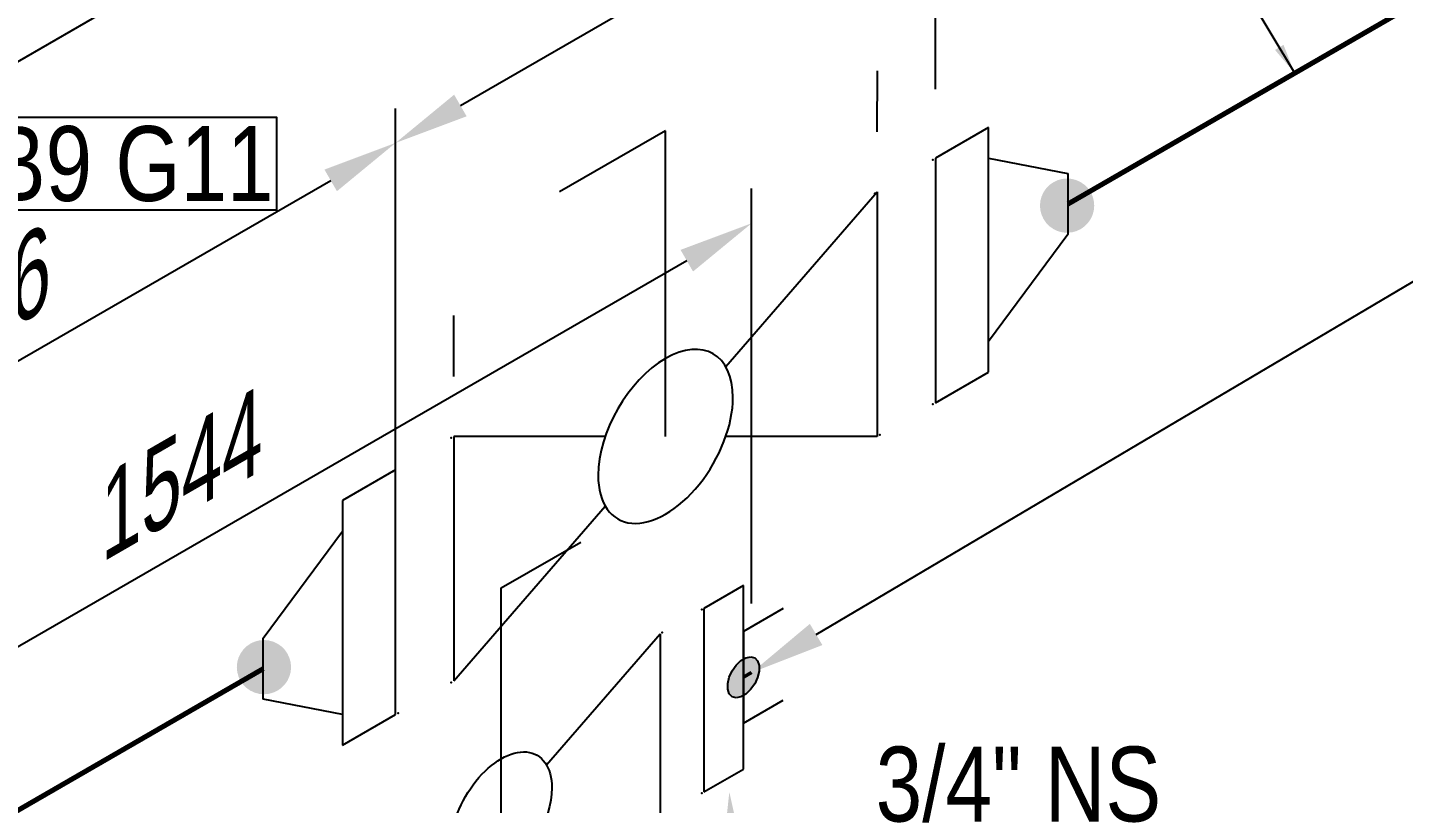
# Model space of a CAD drawing. Header units: millimetres. Extents: x 0 to 594, y 0 to 420.
# Drawn here: x 116.68 to 162.62, y 220.64 to 246.54 of the extents above; entities that cross this region are included whole.
import ezdxf
from ezdxf import colors
from ezdxf.entities.mleader import LeaderData, LeaderLine
from ezdxf.enums import TextEntityAlignment as Align
from ezdxf.math import Vec2, Vec3

# ---------------------------------------------------------------- set-up
doc = ezdxf.new("R2010")
doc.units = ezdxf.units.MM
doc.header["$LTSCALE"] = 0.25
for name, color, linetype in [('밸브', 4, 'Continuous'), ('용접', 1, 'Continuous'), ('주석', 7, 'Continuous'), ('치수', 1, 'Continuous')]:
    doc.layers.add(name, color=color, linetype=linetype)
doc.layers.add('파이프', color=3, linetype='Continuous', lineweight=70)
doc.layers.add('파이프 작은 보어', color=30, linetype='Continuous', lineweight=50)
doc.styles.add('AdskIsoAnnotation', font='arial.ttf', dxfattribs={"width": 0.8, "height": 1})
doc.styles.add('AdskIsoMetric', font='arial.ttf', dxfattribs={"width": 0.8, "height": 2.5})
doc.styles.add('AdskIsoMetric30', font='arial.ttf', dxfattribs={"width": 0.8, "oblique": 30, "height": 2.5})
doc.styles.get("Standard").update_dxf_attribs({"font": 'arial.ttf'})
doc.dimstyles.new('AdskIsoMetric', dxfattribs={"dimtxt": 2.5, "dimasz": 2.5, "dimexe": 1, "dimexo": 2, "dimgap": 0.8, "dimtad": 1, "dimdec": 0, "dimrnd": 1, "dimzin": 0, "dimdsep": 46, "dimtxsty": 'AdskIsoMetric', "dimcen": 0, "dimclrt": 7, "dimadec": 0, "dimazin": 0, "dimtfac": 1, "dimtdec": 0, "dimtmove": 1, "dimatfit": 3, "dimfxl": 0, "dimfrac": 2, "dimtolj": 1, "dimtzin": 0, "dimarcsym": 0})

# ---------------------------------------------------------------- blocks, each defined once
blk = doc.blocks.new('플랜지WN-1-IsoLeft')
at = {"color": 0, "linetype": 'ByBlock', "lineweight": -2, "extrusion": (0, 0.816497, 0.57735)}
for p, q in [((0.1989, 0.0893), (-0.1547, -0.1148)), ((-0.1547, 0.0383), (-0.0663, 0.0893)), ((-0.0663, 0.0893), (0.1547, 0.0638)), ((0.2873, 0.0383), (0.1989, 0.0893)), ((-0.1105, -0.0893), (-0.1547, 0.0383)), ((-0.0663, -0.1659), (0.2873, 0.0383)), ((-0.1547, -0.1148), (-0.0663, -0.1659))]:
    blk.add_line(p, q, dxfattribs=at)
blk = doc.blocks.new('개스킷-1-IsoLeft')
at = {"color": 0, "linetype": 'ByBlock', "lineweight": -2}
for p in [(0.1238, 0.1326), (0.221, 0.0765), (-0.221, -0.0765), (-0.1326, -0.1276)]:
    blk.add_point(p, dxfattribs=at)
blk = doc.blocks.new('볼 밸브-1-IsoLeft')
at = {"color": 0, "linetype": 'ByBlock', "lineweight": -2, "extrusion": (0, 0.816497, 0.57735)}
for p, q in [((-0.5303, 0.1021), (-0.1768, 0.3062)), ((-0.1768, 0.3062), (-0.0503, 0.0872)), ((-0.1511, 0.0289), (-0.5303, 0.1021)), ((0.5303, -0.1021), (0.151, -0.0291)), ((0.1125, -0.065), (0.1125, -0.065)), ((0.0503, -0.0872), (0.1768, -0.3062)), ((0.1768, -0.3062), (0.5303, -0.1021))]:
    blk.add_line(p, q, dxfattribs=at)
at = {"linetype": 'ByBlock'}
for start_param, end_param in [(2.356194, 5.497787), (-0.785398, 2.356194)]:
    blk.add_ellipse((0, 0), major_axis=(-0.1592, 0), ratio=0.57735, start_param=start_param, end_param=end_param, dxfattribs=at)
blk = doc.blocks.new('Operator_Lever-1-IsoLeft')
at = {"color": 0, "linetype": 'ByBlock', "lineweight": -2, "extrusion": (0, 0.816497, 0.57735)}
for p, q in [((0, 0), (-0.4419, -0.2552)), ((-0.4419, -0.2552), (-0.2652, -0.3572))]:
    blk.add_line(p, q, dxfattribs=at)
blk = doc.blocks.new('볼 밸브-2-IsoLeft')
at = {"color": 0, "linetype": 'ByBlock', "lineweight": -2, "extrusion": (0, -0.816497, -0.57735)}
for p, q in [((-0.1768, 0.3062), (-0.5303, 0.1021)), ((-0.0501, 0.0872), (-0.1768, 0.3062)), ((-0.5303, 0.1021), (-0.151, 0.029)), ((0.151, -0.029), (0.5303, -0.1021)), ((0.1768, -0.3062), (0.0504, -0.0872)), ((0.1125, -0.065), (0.1125, -0.065)), ((0.5303, -0.1021), (0.1768, -0.3062))]:
    blk.add_line(p, q, dxfattribs=at)
at = {"linetype": 'ByBlock', "extrusion": (0, 0, -1)}
for start_param, end_param in [(0.785398, 3.926991), (3.926991, 7.068583)]:
    blk.add_ellipse((0, 0), major_axis=(-0.1592, 0), ratio=0.57735, start_param=start_param, end_param=end_param, dxfattribs=at)
blk = doc.blocks.new('Operator_Lever-2-IsoLeft')
at = {"color": 0, "linetype": 'ByBlock', "lineweight": -2, "extrusion": (0, -0.816497, -0.57735)}
for p, q in [((0, 0), (0.4419, 0.2552)), ((0.4419, 0.2552), (0.6187, 0.1531))]:
    blk.add_line(p, q, dxfattribs=at)
blk = doc.blocks.new('개스킷-2-IsoLeft')
at = {"color": 0, "linetype": 'ByBlock', "lineweight": -2, "extrusion": (0, 0, -1)}
for p in [(0.1326, 0.1276), (0.221, 0.0765), (-0.2297, -0.0715), (-0.1326, -0.1276)]:
    blk.add_point(p, dxfattribs=at)
blk = doc.blocks.new('플랜지-2-IsoLeft')
at = {"color": 0, "linetype": 'ByBlock', "lineweight": -2}
blk.add_wipeout([(0.221, 0.0765), (0.1326, 0.1276), (-0.221, -0.0765), (-0.1326, -0.1276)], dxfattribs=at)
at = {"color": 0, "linetype": 'ByBlock', "lineweight": -2, "extrusion": (0, -0.816497, -0.57735)}
for p, q in [((0.1326, 0.1276), (-0.221, -0.0765)), ((0.221, 0.0765), (0.1326, 0.1276)), ((-0.1326, -0.1276), (0.221, 0.0765)), ((-0.221, -0.0765), (-0.1326, -0.1276))]:
    blk.add_line(p, q, dxfattribs=at)
at = {"color": 0, "linetype": 'ByBlock', "lineweight": -2}
blk.add_wipeout([(0.221, 0.0765), (0.1326, 0.1276), (-0.221, -0.0765), (-0.1326, -0.1276)], dxfattribs=at)
at = {"color": 0, "linetype": 'ByBlock', "lineweight": -2, "extrusion": (0, -0.816497, -0.57735)}
for p, q in [((0.1326, 0.1276), (-0.221, -0.0765)), ((0.221, 0.0765), (0.1326, 0.1276)), ((-0.1326, -0.1276), (0.221, 0.0765)), ((-0.221, -0.0765), (-0.1326, -0.1276))]:
    blk.add_line(p, q, dxfattribs=at)
blk = doc.blocks.new('*D47')
at = {"layer": 'Defpoints', "color": 0}
for p in [(140.859, 225.007), (101.569, 217.322), (101.569, 202.322)]:
    blk.add_point(p, dxfattribs=at)
at = {"layer": '치수', "color": 0, "lineweight": -2}
for p, q in [((140.859, 227.317), (140.859, 241.162)), ((138.694, 238.757), (103.734, 218.572)), ((101.569, 204.632), (101.569, 218.477))]:
    blk.add_line(p, q, dxfattribs=at)
at = {"layer": '치수', "color": 0}
for points in [[(138.485, 239.118), (138.902, 238.396), (140.859, 240.007)], [(103.526, 218.933), (103.942, 218.212), (101.569, 217.322)]]:
    blk.add_solid(points, dxfattribs=at)
at = {"layer": '치수', "color": 7, "insert": (121.214, 231.282), "char_height": 2.5, "attachment_point": 5, "rotation": 30.001, "style": 'AdskIsoMetric30'}
blk.add_mtext('\\A1;1544', dxfattribs=at)
blk = doc.blocks.new('*D48')
at = {"layer": 'Defpoints', "color": 0}
for p in [(128.969, 242.688), (128.969, 231.77), (101.569, 211.868)]:
    blk.add_point(p, dxfattribs=at)
at = {"layer": '치수', "color": 0, "lineweight": -2}
for p, q in [((128.969, 234.08), (128.969, 243.843)), ((103.734, 228.118), (126.804, 241.438)), ((101.569, 214.178), (101.569, 228.023))]:
    blk.add_line(p, q, dxfattribs=at)
at = {"layer": '치수', "color": 0}
for points in [[(126.596, 241.799), (127.013, 241.077), (128.969, 242.688)], [(103.526, 228.479), (103.942, 227.757), (101.569, 226.868)]]:
    blk.add_solid(points, dxfattribs=at)
at = {"layer": '치수', "color": 7, "insert": (114.829, 237.141), "char_height": 2.5, "attachment_point": 5, "rotation": 30, "style": 'AdskIsoMetric30'}
blk.add_mtext('\\A1;326', dxfattribs=at)
blk = doc.blocks.new('*D49')
at = {"layer": 'Defpoints', "color": 0}
for p in [(146.997, 253.096), (146.997, 242.178), (128.969, 227.688)]:
    blk.add_point(p, dxfattribs=at)
at = {"layer": '치수', "color": 0, "lineweight": -2}
for p, q in [((146.997, 244.488), (146.997, 254.251)), ((131.134, 243.938), (144.832, 251.846)), ((128.969, 229.997), (128.969, 243.843))]:
    blk.add_line(p, q, dxfattribs=at)
at = {"layer": '치수', "color": 0}
for points in [[(144.623, 252.207), (145.04, 251.485), (146.997, 253.096)], [(130.926, 244.299), (131.343, 243.577), (128.969, 242.688)]]:
    blk.add_solid(points, dxfattribs=at)
at = {"layer": '치수', "color": 7, "insert": (137.983, 250.509), "char_height": 2.5, "attachment_point": 5, "rotation": 30, "style": 'AdskIsoMetric30'}
blk.add_mtext('\\A1;235', dxfattribs=at)
blk = doc.blocks.new('개스킷 해치 표식-1-IsoLeft')
at = {"linetype": 'ByBlock', "lineweight": -2, "extrusion": (0, 0.816497, 0.57735)}
blk.add_line((0, 0), (-0.0884, -0.051), dxfattribs=at)
blk = doc.blocks.new('*D50')
at = {"layer": 'Defpoints', "color": 0}
for p in [(171.746, 267.385), (171.746, 256.467), (146.997, 242.178)]:
    blk.add_point(p, dxfattribs=at)
at = {"layer": '치수', "color": 0, "lineweight": -2}
for p, q in [((171.746, 258.777), (171.746, 268.539)), ((149.162, 254.346), (169.58, 266.135)), ((146.997, 244.488), (146.997, 254.251))]:
    blk.add_line(p, q, dxfattribs=at)
at = {"layer": '치수', "color": 0}
for points in [[(169.372, 266.496), (169.789, 265.774), (171.746, 267.385)], [(148.953, 254.707), (149.37, 253.985), (146.997, 253.096)]]:
    blk.add_solid(points, dxfattribs=at)
at = {"layer": '치수', "color": 7, "insert": (159.371, 262.857), "char_height": 2.5, "attachment_point": 5, "rotation": 30, "style": 'AdskIsoMetric30'}
blk.add_mtext('\\A1;312', dxfattribs=at)
blk = doc.blocks.new('*D54')
at = {"layer": 'Defpoints', "color": 0}
for p in [(236.793, 314.94), (236.793, 289.94), (101.569, 211.868)]:
    blk.add_point(p, dxfattribs=at)
at = {"layer": '치수', "color": 0, "lineweight": -2}
for p, q in [((236.793, 292.25), (236.793, 316.095)), ((103.734, 238.118), (234.628, 313.69)), ((101.569, 214.178), (101.569, 238.023))]:
    blk.add_line(p, q, dxfattribs=at)
at = {"layer": '치수', "color": 0}
for points in [[(234.42, 314.051), (234.837, 313.329), (236.793, 314.94)], [(103.526, 238.479), (103.942, 237.757), (101.569, 236.868)]]:
    blk.add_solid(points, dxfattribs=at)
at = {"layer": '치수', "color": 7, "insert": (169.181, 278.521), "char_height": 2.5, "attachment_point": 5, "rotation": 30, "style": 'AdskIsoMetric30'}
blk.add_mtext('\\A1;1646', dxfattribs=at)
blk = doc.blocks.new('Buttweld')
at = {"lineweight": -2}
blk.add_hatch(color=0, dxfattribs=at).paths.add_polyline_path([(0.044, -0.0026), (0.0433, 0.0053), (0.0413, 0.0129), (0.0379, 0.02), (0.0334, 0.0265), (0.0278, 0.0321), (0.0214, 0.0366), (0.0142, 0.0399), (0.0066, 0.042), (-0.0013, 0.0427), (-0.0091, 0.042), (-0.0168, 0.0399), (-0.0239, 0.0366), (-0.0304, 0.0321), (-0.036, 0.0265), (-0.0405, 0.02), (-0.0438, 0.0129), (-0.0459, 0.0053), (-0.0466, -0.0026), (-0.0459, -0.0105), (-0.0438, -0.0181), (-0.0405, -0.0252), (-0.036, -0.0317), (-0.0304, -0.0373), (-0.0239, -0.0418), (-0.0168, -0.0452), (-0.0091, -0.0472), (-0.0013, -0.0479), (0.0066, -0.0472), (0.0142, -0.0452), (0.0214, -0.0418), (0.0278, -0.0373), (0.0334, -0.0317), (0.0379, -0.0252), (0.0413, -0.0181), (0.0433, -0.0105)], is_closed=False, flags=0)
blk = doc.blocks.new('SocketWeld-2-IsoLeft')
blk.add_hatch(color=256).paths.add_polyline_path([(0.0405, 0.017), (0.0406, 0.0168), (0.0407, 0.0166), (0.0409, 0.0165), (0.041, 0.0163), (0.0412, 0.0161), (0.0413, 0.016), (0.0415, 0.0158), (0.0416, 0.0157), (0.0418, 0.0155), (0.0419, 0.0153), (0.042, 0.0152), (0.0422, 0.015), (0.0423, 0.0148), (0.0425, 0.0147), (0.0426, 0.0145), (0.0428, 0.0143), (0.0429, 0.0142), (0.0431, 0.014), (0.0432, 0.0138), (0.0433, 0.0137), (0.0435, 0.0135), (0.0436, 0.0134), (0.0438, 0.0132), (0.0439, 0.013), (0.0441, 0.0129), (0.0442, 0.0127), (0.0444, 0.0125), (0.0445, 0.0124), (0.0447, 0.0122), (0.0448, 0.012), (0.0449, 0.0119), (0.0451, 0.0117), (0.0452, 0.0115), (0.0454, 0.0114), (0.0455, 0.0112), (0.0457, 0.0111), (0.0458, 0.0109), (0.046, 0.0107), (0.0461, 0.0106), (0.0462, 0.0104), (0.0464, 0.0102), (0.0465, 0.0101), (0.0467, 0.0099), (0.0468, 0.0097), (0.047, 0.0096), (0.0471, 0.0094), (0.0473, 0.0092), (0.0474, 0.0091), (0.0476, 0.0089), (0.0476, 0.0089), (0.0476, 0.0087), (0.0477, 0.0086), (0.0477, 0.0084), (0.0478, 0.0082), (0.0478, 0.008), (0.0479, 0.0078), (0.0479, 0.0076), (0.048, 0.0075), (0.048, 0.0073), (0.0481, 0.0071), (0.0481, 0.0069), (0.0482, 0.0067), (0.0482, 0.0066), (0.0483, 0.0064), (0.0483, 0.0062), (0.0484, 0.006), (0.0484, 0.0058), (0.0485, 0.0056), (0.0485, 0.0055), (0.0486, 0.0053), (0.0486, 0.0051), (0.0487, 0.0049), (0.0487, 0.0047), (0.0488, 0.0046), (0.0488, 0.0044), (0.0489, 0.0042), (0.0489, 0.004), (0.049, 0.0038), (0.049, 0.0036), (0.0491, 0.0035), (0.0491, 0.0033), (0.0492, 0.0031), (0.0492, 0.0029), (0.0493, 0.0027), (0.0493, 0.0025), (0.0494, 0.0024), (0.0494, 0.0022), (0.0495, 0.002), (0.0495, 0.0018), (0.0496, 0.0016), (0.0496, 0.0015), (0.0497, 0.0013), (0.0497, 0.0011), (0.0498, 0.0009), (0.0498, 0.0007), (0.0499, 0.0005), (0.0499, 0.0004), (0.05, 0.0002), (0.05, 0), (0.05, 0), (0.05, -0.0002), (0.0499, -0.0004), (0.0499, -0.0005), (0.0498, -0.0007), (0.0498, -0.0009), (0.0497, -0.0011), (0.0497, -0.0013), (0.0496, -0.0015), (0.0496, -0.0016), (0.0495, -0.0018), (0.0495, -0.002), (0.0494, -0.0022), (0.0494, -0.0024), (0.0493, -0.0025), (0.0493, -0.0027), (0.0492, -0.0029), (0.0492, -0.0031), (0.0491, -0.0033), (0.0491, -0.0035), (0.049, -0.0036), (0.049, -0.0038), (0.0489, -0.004), (0.0489, -0.0042), (0.0488, -0.0044), (0.0488, -0.0046), (0.0487, -0.0047), (0.0487, -0.0049), (0.0486, -0.0051), (0.0486, -0.0053), (0.0485, -0.0055), (0.0485, -0.0056), (0.0484, -0.0058), (0.0484, -0.006), (0.0483, -0.0062), (0.0483, -0.0064), (0.0482, -0.0066), (0.0482, -0.0067), (0.0481, -0.0069), (0.0481, -0.0071), (0.048, -0.0073), (0.048, -0.0075), (0.0479, -0.0076), (0.0479, -0.0078), (0.0478, -0.008), (0.0478, -0.0082), (0.0477, -0.0084), (0.0477, -0.0086), (0.0476, -0.0087), (0.0476, -0.0089), (0.0476, -0.0089), (0.0474, -0.0091), (0.0473, -0.0092), (0.0471, -0.0094), (0.047, -0.0096), (0.0468, -0.0097), (0.0467, -0.0099), (0.0465, -0.0101), (0.0464, -0.0102), (0.0462, -0.0104), (0.0461, -0.0106), (0.046, -0.0107), (0.0458, -0.0109), (0.0457, -0.0111), (0.0455, -0.0112), (0.0454, -0.0114), (0.0452, -0.0115), (0.0451, -0.0117), (0.0449, -0.0119), (0.0448, -0.012), (0.0447, -0.0122), (0.0445, -0.0124), (0.0444, -0.0125), (0.0442, -0.0127), (0.0441, -0.0129), (0.0439, -0.013), (0.0438, -0.0132), (0.0436, -0.0134), (0.0435, -0.0135), (0.0433, -0.0137), (0.0432, -0.0138), (0.0431, -0.014), (0.0429, -0.0142), (0.0428, -0.0143), (0.0426, -0.0145), (0.0425, -0.0147), (0.0423, -0.0148), (0.0422, -0.015), (0.042, -0.0152), (0.0419, -0.0153), (0.0418, -0.0155), (0.0416, -0.0157), (0.0415, -0.0158), (0.0413, -0.016), (0.0412, -0.0161), (0.041, -0.0163), (0.0409, -0.0165), (0.0407, -0.0166), (0.0406, -0.0168), (0.0405, -0.017), (0.0405, -0.017), (0.0402, -0.0171), (0.04, -0.0172), (0.0398, -0.0174), (0.0395, -0.0175), (0.0393, -0.0176), (0.0391, -0.0177), (0.0389, -0.0179), (0.0386, -0.018), (0.0384, -0.0181), (0.0382, -0.0183), (0.038, -0.0184), (0.0377, -0.0185), (0.0375, -0.0187), (0.0373, -0.0188), (0.0371, -0.0189), (0.0368, -0.0191), (0.0366, -0.0192), (0.0364, -0.0193), (0.0362, -0.0194), (0.0359, -0.0196), (0.0357, -0.0197), (0.0355, -0.0198), (0.0353, -0.02), (0.035, -0.0201), (0.0348, -0.0202), (0.0346, -0.0204), (0.0344, -0.0205), (0.0341, -0.0206), (0.0339, -0.0207), (0.0337, -0.0209), (0.0335, -0.021), (0.0332, -0.0211), (0.033, -0.0213), (0.0328, -0.0214), (0.0325, -0.0215), (0.0323, -0.0217), (0.0321, -0.0218), (0.0319, -0.0219), (0.0316, -0.0221), (0.0314, -0.0222), (0.0312, -0.0223), (0.031, -0.0224), (0.0307, -0.0226), (0.0305, -0.0227), (0.0303, -0.0228), (0.0301, -0.023), (0.0298, -0.0231), (0.0296, -0.0232), (0.0294, -0.0234), (0.0294, -0.0234), (0.0291, -0.0234), (0.0288, -0.0235), (0.0285, -0.0236), (0.0283, -0.0237), (0.028, -0.0238), (0.0277, -0.0239), (0.0274, -0.0239), (0.0271, -0.024), (0.0268, -0.0241), (0.0265, -0.0242), (0.0263, -0.0243), (0.026, -0.0244), (0.0257, -0.0244), (0.0254, -0.0245), (0.0251, -0.0246), (0.0248, -0.0247), (0.0246, -0.0248), (0.0243, -0.0249), (0.024, -0.0249), (0.0237, -0.025), (0.0234, -0.0251), (0.0231, -0.0252), (0.0228, -0.0253), (0.0226, -0.0254), (0.0223, -0.0254), (0.022, -0.0255), (0.0217, -0.0256), (0.0214, -0.0257), (0.0211, -0.0258), (0.0209, -0.0259), (0.0206, -0.0259), (0.0203, -0.026), (0.02, -0.0261), (0.0197, -0.0262), (0.0194, -0.0263), (0.0191, -0.0264), (0.0189, -0.0265), (0.0186, -0.0265), (0.0183, -0.0266), (0.018, -0.0267), (0.0177, -0.0268), (0.0174, -0.0269), (0.0172, -0.027), (0.0169, -0.027), (0.0166, -0.0271), (0.0163, -0.0272), (0.016, -0.0273), (0.0157, -0.0274), (0.0155, -0.0275), (0.0155, -0.0275), (0.0151, -0.0275), (0.0148, -0.0275), (0.0145, -0.0275), (0.0142, -0.0276), (0.0139, -0.0276), (0.0136, -0.0276), (0.0132, -0.0277), (0.0129, -0.0277), (0.0126, -0.0277), (0.0123, -0.0277), (0.012, -0.0278), (0.0117, -0.0278), (0.0114, -0.0278), (0.011, -0.0279), (0.0107, -0.0279), (0.0104, -0.0279), (0.0101, -0.0279), (0.0098, -0.028), (0.0095, -0.028), (0.0091, -0.028), (0.0088, -0.0281), (0.0085, -0.0281), (0.0082, -0.0281), (0.0079, -0.0281), (0.0076, -0.0282), (0.0073, -0.0282), (0.0069, -0.0282), (0.0066, -0.0283), (0.0063, -0.0283), (0.006, -0.0283), (0.0057, -0.0283), (0.0054, -0.0284), (0.005, -0.0284), (0.0047, -0.0284), (0.0044, -0.0285), (0.0041, -0.0285), (0.0038, -0.0285), (0.0035, -0.0286), (0.0032, -0.0286), (0.0028, -0.0286), (0.0025, -0.0286), (0.0022, -0.0287), (0.0019, -0.0287), (0.0016, -0.0287), (0.0013, -0.0288), (0.0009, -0.0288), (0.0006, -0.0288), (0.0003, -0.0288), (0, -0.0289), (0, -0.0289), (-0.0003, -0.0288), (-0.0006, -0.0288), (-0.0009, -0.0288), (-0.0013, -0.0288), (-0.0016, -0.0287), (-0.0019, -0.0287), (-0.0022, -0.0287), (-0.0025, -0.0286), (-0.0028, -0.0286), (-0.0032, -0.0286), (-0.0035, -0.0286), (-0.0038, -0.0285), (-0.0041, -0.0285), (-0.0044, -0.0285), (-0.0047, -0.0284), (-0.005, -0.0284), (-0.0054, -0.0284), (-0.0057, -0.0283), (-0.006, -0.0283), (-0.0063, -0.0283), (-0.0066, -0.0283), (-0.0069, -0.0282), (-0.0073, -0.0282), (-0.0076, -0.0282), (-0.0079, -0.0281), (-0.0082, -0.0281), (-0.0085, -0.0281), (-0.0088, -0.0281), (-0.0091, -0.028), (-0.0095, -0.028), (-0.0098, -0.028), (-0.0101, -0.0279), (-0.0104, -0.0279), (-0.0107, -0.0279), (-0.011, -0.0279), (-0.0114, -0.0278), (-0.0117, -0.0278), (-0.012, -0.0278), (-0.0123, -0.0277), (-0.0126, -0.0277), (-0.0129, -0.0277), (-0.0132, -0.0277), (-0.0136, -0.0276), (-0.0139, -0.0276), (-0.0142, -0.0276), (-0.0145, -0.0275), (-0.0148, -0.0275), (-0.0151, -0.0275), (-0.0155, -0.0275), (-0.0155, -0.0275), (-0.0157, -0.0274), (-0.016, -0.0273), (-0.0163, -0.0272), (-0.0166, -0.0271), (-0.0169, -0.027), (-0.0172, -0.027), (-0.0174, -0.0269), (-0.0177, -0.0268), (-0.018, -0.0267), (-0.0183, -0.0266), (-0.0186, -0.0265), (-0.0189, -0.0265), (-0.0191, -0.0264), (-0.0194, -0.0263), (-0.0197, -0.0262), (-0.02, -0.0261), (-0.0203, -0.026), (-0.0206, -0.0259), (-0.0209, -0.0259), (-0.0211, -0.0258), (-0.0214, -0.0257), (-0.0217, -0.0256), (-0.022, -0.0255), (-0.0223, -0.0254), (-0.0226, -0.0254), (-0.0228, -0.0253), (-0.0231, -0.0252), (-0.0234, -0.0251), (-0.0237, -0.025), (-0.024, -0.0249), (-0.0243, -0.0249), (-0.0246, -0.0248), (-0.0248, -0.0247), (-0.0251, -0.0246), (-0.0254, -0.0245), (-0.0257, -0.0244), (-0.026, -0.0244), (-0.0263, -0.0243), (-0.0265, -0.0242), (-0.0268, -0.0241), (-0.0271, -0.024), (-0.0274, -0.0239), (-0.0277, -0.0239), (-0.028, -0.0238), (-0.0283, -0.0237), (-0.0285, -0.0236), (-0.0288, -0.0235), (-0.0291, -0.0234), (-0.0294, -0.0234), (-0.0294, -0.0234), (-0.0296, -0.0232), (-0.0298, -0.0231), (-0.0301, -0.023), (-0.0303, -0.0228), (-0.0305, -0.0227), (-0.0307, -0.0226), (-0.031, -0.0224), (-0.0312, -0.0223), (-0.0314, -0.0222), (-0.0316, -0.0221), (-0.0319, -0.0219), (-0.0321, -0.0218), (-0.0323, -0.0217), (-0.0325, -0.0215), (-0.0328, -0.0214), (-0.033, -0.0213), (-0.0332, -0.0211), (-0.0335, -0.021), (-0.0337, -0.0209), (-0.0339, -0.0207), (-0.0341, -0.0206), (-0.0344, -0.0205), (-0.0346, -0.0204), (-0.0348, -0.0202), (-0.035, -0.0201), (-0.0353, -0.02), (-0.0355, -0.0198), (-0.0357, -0.0197), (-0.0359, -0.0196), (-0.0362, -0.0194), (-0.0364, -0.0193), (-0.0366, -0.0192), (-0.0368, -0.0191), (-0.0371, -0.0189), (-0.0373, -0.0188), (-0.0375, -0.0187), (-0.0377, -0.0185), (-0.038, -0.0184), (-0.0382, -0.0183), (-0.0384, -0.0181), (-0.0386, -0.018), (-0.0389, -0.0179), (-0.0391, -0.0177), (-0.0393, -0.0176), (-0.0395, -0.0175), (-0.0398, -0.0174), (-0.04, -0.0172), (-0.0402, -0.0171), (-0.0405, -0.017), (-0.0405, -0.017), (-0.0406, -0.0168), (-0.0407, -0.0166), (-0.0409, -0.0165), (-0.041, -0.0163), (-0.0412, -0.0161), (-0.0413, -0.016), (-0.0415, -0.0158), (-0.0416, -0.0157), (-0.0418, -0.0155), (-0.0419, -0.0153), (-0.042, -0.0152), (-0.0422, -0.015), (-0.0423, -0.0148), (-0.0425, -0.0147), (-0.0426, -0.0145), (-0.0428, -0.0143), (-0.0429, -0.0142), (-0.0431, -0.014), (-0.0432, -0.0138), (-0.0433, -0.0137), (-0.0435, -0.0135), (-0.0436, -0.0134), (-0.0438, -0.0132), (-0.0439, -0.013), (-0.0441, -0.0129), (-0.0442, -0.0127), (-0.0444, -0.0125), (-0.0445, -0.0124), (-0.0447, -0.0122), (-0.0448, -0.012), (-0.0449, -0.0119), (-0.0451, -0.0117), (-0.0452, -0.0115), (-0.0454, -0.0114), (-0.0455, -0.0112), (-0.0457, -0.0111), (-0.0458, -0.0109), (-0.046, -0.0107), (-0.0461, -0.0106), (-0.0462, -0.0104), (-0.0464, -0.0102), (-0.0465, -0.0101), (-0.0467, -0.0099), (-0.0468, -0.0097), (-0.047, -0.0096), (-0.0471, -0.0094), (-0.0473, -0.0092), (-0.0474, -0.0091), (-0.0476, -0.0089), (-0.0476, -0.0089), (-0.0476, -0.0087), (-0.0477, -0.0086), (-0.0477, -0.0084), (-0.0478, -0.0082), (-0.0478, -0.008), (-0.0479, -0.0078), (-0.0479, -0.0076), (-0.048, -0.0075), (-0.048, -0.0073), (-0.0481, -0.0071), (-0.0481, -0.0069), (-0.0482, -0.0067), (-0.0482, -0.0066), (-0.0483, -0.0064), (-0.0483, -0.0062), (-0.0484, -0.006), (-0.0484, -0.0058), (-0.0485, -0.0056), (-0.0485, -0.0055), (-0.0486, -0.0053), (-0.0486, -0.0051), (-0.0487, -0.0049), (-0.0487, -0.0047), (-0.0488, -0.0046), (-0.0488, -0.0044), (-0.0489, -0.0042), (-0.0489, -0.004), (-0.049, -0.0038), (-0.049, -0.0036), (-0.0491, -0.0035), (-0.0491, -0.0033), (-0.0492, -0.0031), (-0.0492, -0.0029), (-0.0493, -0.0027), (-0.0493, -0.0025), (-0.0494, -0.0024), (-0.0494, -0.0022), (-0.0495, -0.002), (-0.0495, -0.0018), (-0.0496, -0.0016), (-0.0496, -0.0015), (-0.0497, -0.0013), (-0.0497, -0.0011), (-0.0498, -0.0009), (-0.0498, -0.0007), (-0.0499, -0.0005), (-0.0499, -0.0004), (-0.05, -0.0002), (-0.05, 0), (-0.05, 0), (-0.05, 0.0002), (-0.0499, 0.0004), (-0.0499, 0.0005), (-0.0498, 0.0007), (-0.0498, 0.0009), (-0.0497, 0.0011), (-0.0497, 0.0013), (-0.0496, 0.0015), (-0.0496, 0.0016), (-0.0495, 0.0018), (-0.0495, 0.002), (-0.0494, 0.0022), (-0.0494, 0.0024), (-0.0493, 0.0025), (-0.0493, 0.0027), (-0.0492, 0.0029), (-0.0492, 0.0031), (-0.0491, 0.0033), (-0.0491, 0.0035), (-0.049, 0.0036), (-0.049, 0.0038), (-0.0489, 0.004), (-0.0489, 0.0042), (-0.0488, 0.0044), (-0.0488, 0.0046), (-0.0487, 0.0047), (-0.0487, 0.0049), (-0.0486, 0.0051), (-0.0486, 0.0053), (-0.0485, 0.0055), (-0.0485, 0.0056), (-0.0484, 0.0058), (-0.0484, 0.006), (-0.0483, 0.0062), (-0.0483, 0.0064), (-0.0482, 0.0066), (-0.0482, 0.0067), (-0.0481, 0.0069), (-0.0481, 0.0071), (-0.048, 0.0073), (-0.048, 0.0075), (-0.0479, 0.0076), (-0.0479, 0.0078), (-0.0478, 0.008), (-0.0478, 0.0082), (-0.0477, 0.0084), (-0.0477, 0.0086), (-0.0476, 0.0087), (-0.0476, 0.0089), (-0.0476, 0.0089), (-0.0474, 0.0091), (-0.0473, 0.0092), (-0.0471, 0.0094), (-0.047, 0.0096), (-0.0468, 0.0097), (-0.0467, 0.0099), (-0.0465, 0.0101), (-0.0464, 0.0102), (-0.0462, 0.0104), (-0.0461, 0.0106), (-0.046, 0.0107), (-0.0458, 0.0109), (-0.0457, 0.0111), (-0.0455, 0.0112), (-0.0454, 0.0114), (-0.0452, 0.0115), (-0.0451, 0.0117), (-0.0449, 0.0119), (-0.0448, 0.012), (-0.0447, 0.0122), (-0.0445, 0.0124), (-0.0444, 0.0125), (-0.0442, 0.0127), (-0.0441, 0.0129), (-0.0439, 0.013), (-0.0438, 0.0132), (-0.0436, 0.0134), (-0.0435, 0.0135), (-0.0433, 0.0137), (-0.0432, 0.0138), (-0.0431, 0.014), (-0.0429, 0.0142), (-0.0428, 0.0143), (-0.0426, 0.0145), (-0.0425, 0.0147), (-0.0423, 0.0148), (-0.0422, 0.015), (-0.042, 0.0152), (-0.0419, 0.0153), (-0.0418, 0.0155), (-0.0416, 0.0157), (-0.0415, 0.0158), (-0.0413, 0.016), (-0.0412, 0.0161), (-0.041, 0.0163), (-0.0409, 0.0165), (-0.0407, 0.0166), (-0.0406, 0.0168), (-0.0405, 0.017), (-0.0405, 0.017), (-0.0402, 0.0171), (-0.04, 0.0172), (-0.0398, 0.0174), (-0.0395, 0.0175), (-0.0393, 0.0176), (-0.0391, 0.0177), (-0.0389, 0.0179), (-0.0386, 0.018), (-0.0384, 0.0181), (-0.0382, 0.0183), (-0.038, 0.0184), (-0.0377, 0.0185), (-0.0375, 0.0187), (-0.0373, 0.0188), (-0.0371, 0.0189), (-0.0368, 0.0191), (-0.0366, 0.0192), (-0.0364, 0.0193), (-0.0362, 0.0194), (-0.0359, 0.0196), (-0.0357, 0.0197), (-0.0355, 0.0198), (-0.0353, 0.02), (-0.035, 0.0201), (-0.0348, 0.0202), (-0.0346, 0.0204), (-0.0344, 0.0205), (-0.0341, 0.0206), (-0.0339, 0.0207), (-0.0337, 0.0209), (-0.0335, 0.021), (-0.0332, 0.0211), (-0.033, 0.0213), (-0.0328, 0.0214), (-0.0325, 0.0215), (-0.0323, 0.0217), (-0.0321, 0.0218), (-0.0319, 0.0219), (-0.0316, 0.0221), (-0.0314, 0.0222), (-0.0312, 0.0223), (-0.031, 0.0224), (-0.0307, 0.0226), (-0.0305, 0.0227), (-0.0303, 0.0228), (-0.0301, 0.023), (-0.0298, 0.0231), (-0.0296, 0.0232), (-0.0294, 0.0234), (-0.0294, 0.0234), (-0.0291, 0.0234), (-0.0288, 0.0235), (-0.0285, 0.0236), (-0.0283, 0.0237), (-0.028, 0.0238), (-0.0277, 0.0239), (-0.0274, 0.0239), (-0.0271, 0.024), (-0.0268, 0.0241), (-0.0265, 0.0242), (-0.0263, 0.0243), (-0.026, 0.0244), (-0.0257, 0.0244), (-0.0254, 0.0245), (-0.0251, 0.0246), (-0.0248, 0.0247), (-0.0246, 0.0248), (-0.0243, 0.0249), (-0.024, 0.0249), (-0.0237, 0.025), (-0.0234, 0.0251), (-0.0231, 0.0252), (-0.0228, 0.0253), (-0.0226, 0.0254), (-0.0223, 0.0254), (-0.022, 0.0255), (-0.0217, 0.0256), (-0.0214, 0.0257), (-0.0211, 0.0258), (-0.0209, 0.0259), (-0.0206, 0.0259), (-0.0203, 0.026), (-0.02, 0.0261), (-0.0197, 0.0262), (-0.0194, 0.0263), (-0.0191, 0.0264), (-0.0189, 0.0265), (-0.0186, 0.0265), (-0.0183, 0.0266), (-0.018, 0.0267), (-0.0177, 0.0268), (-0.0174, 0.0269), (-0.0172, 0.027), (-0.0169, 0.027), (-0.0166, 0.0271), (-0.0163, 0.0272), (-0.016, 0.0273), (-0.0157, 0.0274), (-0.0155, 0.0275), (-0.0155, 0.0275), (-0.0151, 0.0275), (-0.0148, 0.0275), (-0.0145, 0.0275), (-0.0142, 0.0276), (-0.0139, 0.0276), (-0.0136, 0.0276), (-0.0132, 0.0277), (-0.0129, 0.0277), (-0.0126, 0.0277), (-0.0123, 0.0277), (-0.012, 0.0278), (-0.0117, 0.0278), (-0.0114, 0.0278), (-0.011, 0.0279), (-0.0107, 0.0279), (-0.0104, 0.0279), (-0.0101, 0.0279), (-0.0098, 0.028), (-0.0095, 0.028), (-0.0091, 0.028), (-0.0088, 0.0281), (-0.0085, 0.0281), (-0.0082, 0.0281), (-0.0079, 0.0281), (-0.0076, 0.0282), (-0.0073, 0.0282), (-0.0069, 0.0282), (-0.0066, 0.0283), (-0.0063, 0.0283), (-0.006, 0.0283), (-0.0057, 0.0283), (-0.0054, 0.0284), (-0.005, 0.0284), (-0.0047, 0.0284), (-0.0044, 0.0285), (-0.0041, 0.0285), (-0.0038, 0.0285), (-0.0035, 0.0286), (-0.0032, 0.0286), (-0.0028, 0.0286), (-0.0025, 0.0286), (-0.0022, 0.0287), (-0.0019, 0.0287), (-0.0016, 0.0287), (-0.0013, 0.0288), (-0.0009, 0.0288), (-0.0006, 0.0288), (-0.0003, 0.0288), (0, 0.0289), (0, 0.0289), (0.0003, 0.0288), (0.0006, 0.0288), (0.0009, 0.0288), (0.0013, 0.0288), (0.0016, 0.0287), (0.0019, 0.0287), (0.0022, 0.0287), (0.0025, 0.0286), (0.0028, 0.0286), (0.0032, 0.0286), (0.0035, 0.0286), (0.0038, 0.0285), (0.0041, 0.0285), (0.0044, 0.0285), (0.0047, 0.0284), (0.005, 0.0284), (0.0054, 0.0284), (0.0057, 0.0283), (0.006, 0.0283), (0.0063, 0.0283), (0.0066, 0.0283), (0.0069, 0.0282), (0.0073, 0.0282), (0.0076, 0.0282), (0.0079, 0.0281), (0.0082, 0.0281), (0.0085, 0.0281), (0.0088, 0.0281), (0.0091, 0.028), (0.0095, 0.028), (0.0098, 0.028), (0.0101, 0.0279), (0.0104, 0.0279), (0.0107, 0.0279), (0.011, 0.0279), (0.0114, 0.0278), (0.0117, 0.0278), (0.012, 0.0278), (0.0123, 0.0277), (0.0126, 0.0277), (0.0129, 0.0277), (0.0132, 0.0277), (0.0136, 0.0276), (0.0139, 0.0276), (0.0142, 0.0276), (0.0145, 0.0275), (0.0148, 0.0275), (0.0151, 0.0275), (0.0155, 0.0275), (0.0155, 0.0275), (0.0157, 0.0274), (0.016, 0.0273), (0.0163, 0.0272), (0.0166, 0.0271), (0.0169, 0.027), (0.0172, 0.027), (0.0174, 0.0269), (0.0177, 0.0268), (0.018, 0.0267), (0.0183, 0.0266), (0.0186, 0.0265), (0.0189, 0.0265), (0.0191, 0.0264), (0.0194, 0.0263), (0.0197, 0.0262), (0.02, 0.0261), (0.0203, 0.026), (0.0206, 0.0259), (0.0209, 0.0259), (0.0211, 0.0258), (0.0214, 0.0257), (0.0217, 0.0256), (0.022, 0.0255), (0.0223, 0.0254), (0.0226, 0.0254), (0.0228, 0.0253), (0.0231, 0.0252), (0.0234, 0.0251), (0.0237, 0.025), (0.024, 0.0249), (0.0243, 0.0249), (0.0246, 0.0248), (0.0248, 0.0247), (0.0251, 0.0246), (0.0254, 0.0245), (0.0257, 0.0244), (0.026, 0.0244), (0.0263, 0.0243), (0.0265, 0.0242), (0.0268, 0.0241), (0.0271, 0.024), (0.0274, 0.0239), (0.0277, 0.0239), (0.028, 0.0238), (0.0283, 0.0237), (0.0285, 0.0236), (0.0288, 0.0235), (0.0291, 0.0234), (0.0294, 0.0234), (0.0294, 0.0234), (0.0296, 0.0232), (0.0298, 0.0231), (0.0301, 0.023), (0.0303, 0.0228), (0.0305, 0.0227), (0.0307, 0.0226), (0.031, 0.0224), (0.0312, 0.0223), (0.0314, 0.0222), (0.0316, 0.0221), (0.0319, 0.0219), (0.0321, 0.0218), (0.0323, 0.0217), (0.0325, 0.0215), (0.0328, 0.0214), (0.033, 0.0213), (0.0332, 0.0211), (0.0335, 0.021), (0.0337, 0.0209), (0.0339, 0.0207), (0.0341, 0.0206), (0.0344, 0.0205), (0.0346, 0.0204), (0.0348, 0.0202), (0.035, 0.0201), (0.0353, 0.02), (0.0355, 0.0198), (0.0357, 0.0197), (0.0359, 0.0196), (0.0362, 0.0194), (0.0364, 0.0193), (0.0366, 0.0192), (0.0368, 0.0191), (0.0371, 0.0189), (0.0373, 0.0188), (0.0375, 0.0187), (0.0377, 0.0185), (0.038, 0.0184), (0.0382, 0.0183), (0.0384, 0.0181), (0.0386, 0.018), (0.0389, 0.0179), (0.0391, 0.0177), (0.0393, 0.0176), (0.0395, 0.0175), (0.0398, 0.0174), (0.04, 0.0172), (0.0402, 0.0171)], flags=0)
at = {"color": 0, "linetype": 'ByBlock', "lineweight": -2, "extrusion": (0, -0.816497, -0.57735)}
for p, q in [((0.0884, 0.051), (0, 0.1021)), ((-0.0884, -0.051), (0.0884, 0.051)), ((-0.1768, 0), (-0.0884, -0.051)), ((-0.05, 0), (-0.0476, 0.0089)), ((-0.0476, -0.0089), (-0.05, 0)), ((-0.0476, 0.0089), (-0.0405, 0.017)), ((-0.0405, 0.017), (-0.0294, 0.0234)), ((-0.0294, 0.0234), (-0.0155, 0.0275)), ((-0.0155, 0.0275), (0, 0.0289)), ((0, 0.0289), (0.0155, 0.0275)), ((0.0155, 0.0275), (0.0294, 0.0234)), ((0.0294, 0.0234), (0.0405, 0.017)), ((0.0405, 0.017), (0.0476, 0.0089)), ((0.0476, 0.0089), (0.05, 0)), ((-0.0405, -0.017), (-0.0476, -0.0089)), ((-0.0294, -0.0234), (-0.0405, -0.017)), ((-0.0155, -0.0275), (-0.0294, -0.0234)), ((0, -0.0289), (-0.0155, -0.0275)), ((0.0155, -0.0275), (0, -0.0289)), ((0.0294, -0.0234), (0.0155, -0.0275)), ((0.0405, -0.017), (0.0294, -0.0234)), ((0.0476, -0.0089), (0.0405, -0.017)), ((0.05, 0), (0.0476, -0.0089))]:
    blk.add_line(p, q, dxfattribs=at)
blk = doc.blocks.new('AnnoRect')
at = {"color": 0, "linetype": 'ByBlock', "lineweight": -2}
blk.add_wipeout([(-0.8095, -0.6), (-0.8095, 0.6), (0.8095, 0.6), (0.8095, -0.6)], dxfattribs=at)
blk.add_lwpolyline([(-0.8095, -0.6), (-0.8095, 0.6), (0.8095, 0.6), (0.8095, -0.6)], close=True, dxfattribs=at)
at = {"color": 0, "linetype": 'ByBlock', "lineweight": -2, "style": 'AdskIsoAnnotation', "width": 0.8}
blk.add_attdef('XX', text='', height=1, dxfattribs=at).set_placement((0, 0), align=Align.MIDDLE_CENTER)

msp = doc.modelspace()

# ---------------------------------------------------------------- linework, layer by layer
at = {"layer": '파이프'}
for points in [[(167.3261, 249.8331), (151.4162, 240.6475)], [(124.55, 225.1363), (108.6401, 215.9508)]]:
    msp.add_lwpolyline(points, dxfattribs=at)

# ---------------------------------------------------------------- block references
at = {"layer": '밸브'}
for name, p, xscale, yscale, zscale, rotation in [('볼 밸브-1-IsoLeft', (137.9831, 232.8919), 20, 20, 20, 239.999999999991), ('Operator_Lever-1-IsoLeft', (137.9831, 232.8919), 20, 20, 20, 239.999999999991), ('플랜지WN-1-IsoLeft', (149.2065, 239.3717), 20, 20, 20, 239.9999999999567), ('개스킷-1-IsoLeft', (146.0255, 237.5352), 20, 20, 20, 59.99999999996714), ('개스킷-1-IsoLeft', (129.9407, 228.2487), 20, 20, 20, 60.0000000000657), ('플랜지WN-1-IsoLeft', (126.7597, 226.4121), 20, 20, 20, 59.99999999998555), ('Operator_Lever-2-IsoLeft', (132.4988, 220.1804), 15, 15, 15, 60.00097254490367), ('볼 밸브-2-IsoLeft', (132.4988, 220.1804), 15, 15, 15, 60.00097254490367), ('개스킷-2-IsoLeft', (138.5304, 223.6629), 15, 15, 15, 60.00156284658353)]:
    msp.add_blockref(name, p, dxfattribs=dict(at, xscale=xscale, yscale=yscale, zscale=zscale, rotation=rotation))
at = {"layer": '용접', "xscale": 20, "yscale": 20, "zscale": 20}
msp.add_blockref('Buttweld', (151.4162, 240.6475), dxfattribs=at)
at = {"layer": '용접', "xscale": 20, "yscale": 20, "zscale": 20, "rotation": 180}
msp.add_blockref('Buttweld', (124.55, 225.1363), dxfattribs=at)
at = {"layer": '치수', "xscale": 20, "yscale": 20, "zscale": 20, "rotation": 239.9999999999929}
for p in [(145.0542, 243.0569), (130.912, 234.8919)]:
    msp.add_blockref('개스킷 해치 표식-1-IsoLeft', p, dxfattribs=at)

# ---------------------------------------------------------------- texts
at = {"layer": '주석', "insert": (145, 220), "char_height": 2.5, "attachment_point": 7, "style": 'AdskIsoAnnotation'}
msp.add_mtext('{\\Q0;3/4" NS}', dxfattribs=at)

# ---------------------------------------------------------------- dimensions: what is measured, and where the dimension line sits
at = {"layer": '치수'}
for base, p1, p2, text, override, picture, middle in [((171.7455, 267.3847), (146.9968, 242.1785), (171.7455, 256.4671), '312', {"dimtad": 0, "dimlfac": 10.934526, "dimtxsty": 'AdskIsoMetric30', "dimse1": 0, "dimse2": 0, "dimsd1": 0, "dimsd2": 0, "dimtmove": 1}, '*D50', (159.3711, 262.8572)), ((128.9694, 242.6879), (101.569, 211.8683), (128.9694, 231.7704), '326', {"dimtad": 0, "dimlfac": 9.671868, "dimtxsty": 'AdskIsoMetric30', "dimse1": 0, "dimse2": 0, "dimsd1": 0, "dimsd2": 0, "dimtmove": 1}, '*D48', (114.8293, 237.141))]:
    dim = msp.add_linear_dim(base=base, p1=p1, p2=p2, angle=30, text=text, dimstyle='AdskIsoMetric', override=override, dxfattribs=at)
    dim.commit()
    dim.dimension.update_dxf_attribs({"geometry": picture, "text_midpoint": middle, "dimtype": 160})

# ---------------------------------------------------------------- leaders
at = {"layer": '주석'}
ml = msp.add_multileader_mtext('Standard', dxfattribs=at)
ml.set_content('')
ml.set_leader_properties()
ml.build(insert=Vec2(0, 0))
ml.multileader.update_dxf_attribs({"dogleg_length": 0, "arrow_head_size": 0})
ctx = ml.context
ctx.base_point, ctx.arrow_head_size = Vec3(156.7719, 248.7136), 0
notes = []
notes.append((ctx, [(0, (1, 1, 0), (156.7719, 248.7136), (-1, 0), 0, [(0, [(158.9887, 245.0195)], 0, [])])]))
ctx.mtext, ml.multileader.dxf.content_type = None, 0
for ctx, leaders in notes:
    for number, flags, end, landing, length, lines in leaders:
        leader = LeaderData()
        leader.index, (leader.has_last_leader_line, leader.has_dogleg_vector, leader.attachment_direction) = number, flags
        leader.last_leader_point, leader.dogleg_vector, leader.dogleg_length = Vec3(end), Vec3(landing), length
        for number, points, colour, breaks in lines:
            line = LeaderLine()
            line.index, line.vertices, line.color, line.breaks = number, Vec3.list(points), colors.encode_raw_color(colour), breaks
            leader.lines.append(line)
        ctx.leaders.append(leader)

# ---------------------------------------------------------------- next in the draw order: block references
at = {"layer": '밸브', "xscale": 15, "yscale": 15, "zscale": 15, "rotation": 240.0010853049182}
msp.add_blockref('플랜지-2-IsoLeft', (139.9218, 224.4662), dxfattribs=at)

# ---------------------------------------------------------------- next in the draw order: linework, layer by layer
at = {"layer": '파이프 작은 보어'}
msp.add_lwpolyline([(140.8589, 225.0073), (140.5847, 224.849)], dxfattribs=at)

# ---------------------------------------------------------------- next in the draw order: block references
at = {"layer": '용접', "xscale": 15, "yscale": 15, "zscale": 15, "rotation": 240.0010852958432}
msp.add_blockref('SocketWeld-2-IsoLeft', (140.5847, 224.849), dxfattribs=at)

# ---------------------------------------------------------------- next in the draw order: dimensions: what is measured, and where the dimension line sits
at = {"layer": '치수'}
for base, p1, p2, angle, text, override, picture, middle in [((236.7935, 314.9401), (101.569, 211.8683), (236.7935, 289.9401), 30, '1646', {"dimtad": 0, "dimlfac": 10.543393, "dimtxsty": 'AdskIsoMetric30', "dimse1": 0, "dimse2": 0, "dimsd1": 0, "dimsd2": 0, "dimtmove": 1}, '*D54', (169.1813, 278.5211)), ((146.9968, 253.096), (128.9694, 227.6879), (146.9968, 242.1785), 30, '235', {"dimtad": 0, "dimlfac": 10.278941, "dimtxsty": 'AdskIsoMetric30', "dimse1": 0, "dimse2": 0, "dimsd1": 0, "dimsd2": 0, "dimtmove": 1}, '*D49', (137.9831, 250.5088)), ((101.569, 217.3224), (140.8589, 225.0073), (101.569, 202.3224), 210.00101, '1544', {"dimtad": 0, "dimlfac": 34.021598, "dimtxsty": 'AdskIsoMetric30', "dimse1": 0, "dimse2": 0, "dimsd1": 0, "dimsd2": 0, "dimtmove": 1}, '*D47', (121.214, 231.2817))]:
    dim = msp.add_linear_dim(base=base, p1=p1, p2=p2, angle=angle, text=text, dimstyle='AdskIsoMetric', override=override, dxfattribs=at)
    dim.commit()
    dim.dimension.update_dxf_attribs({"geometry": picture, "text_midpoint": middle, "dimtype": 160})

# ---------------------------------------------------------------- next in the draw order: leaders
at = {"layer": '주석'}
ml = msp.add_multileader_mtext('Standard', dxfattribs=at)
ml.set_content('')
ml.set_leader_properties()
ml.build(insert=Vec2(0, 0))
ml.multileader.update_dxf_attribs({"dogleg_length": 3.0619, "arrow_head_size": 2.5})
ctx = ml.context
ctx.base_point, ctx.arrow_head_size = Vec3(171.9381, 245.1865), 2.5
notes = []
notes.append((ctx, [(0, (1, 1, 0), (175, 245.1865), (1, 0), 3.0619, [(0, [(140.8589, 225.0073)], 0, [])])]))
ctx.mtext, ml.multileader.dxf.content_type = None, 0
ml = msp.add_multileader_mtext('Standard', dxfattribs=at)
ml.set_content('')
ml.set_leader_properties()
ml.build(insert=Vec2(0, 0))
ml.multileader.update_dxf_attribs({"dogleg_length": 0, "arrow_head_size": 2.5})
ctx = ml.context
ctx.base_point, ctx.arrow_head_size = Vec3(141.1975, 201.5511), 2.5
notes.append((ctx, [(0, (1, 1, 0), (141.1975, 201.5511), (-1, 0), 0, [(0, [(140.1135, 221.0216)], 0, [])])]))
ctx.mtext, ml.multileader.dxf.content_type = None, 0
for ctx, leaders in notes:
    for number, flags, end, landing, length, lines in leaders:
        leader = LeaderData()
        leader.index, (leader.has_last_leader_line, leader.has_dogleg_vector, leader.attachment_direction) = number, flags
        leader.last_leader_point, leader.dogleg_vector, leader.dogleg_length = Vec3(end), Vec3(landing), length
        for number, points, colour, breaks in lines:
            line = LeaderLine()
            line.index, line.vertices, line.color, line.breaks = number, Vec3.list(points), colors.encode_raw_color(colour), breaks
            leader.lines.append(line)
        ctx.leaders.append(leader)

# ---------------------------------------------------------------- next in the draw order: block references
ref = msp.add_blockref('AnnoRect', (118, 242), dxfattribs=dict(at, xscale=8.63468634686347, yscale=2.585266030013643, zscale=2.5))
ref.add_attrib('XX_001', 'F7 B9 G11', (111.3861, 240.75), dxfattribs={"layer": '0', "color": 0, "linetype": 'ByBlock', "lineweight": -2, "height": 2.5, "style": 'AdskIsoAnnotation', "width": 0.8})

doc.saveas('drawing.dxf')
